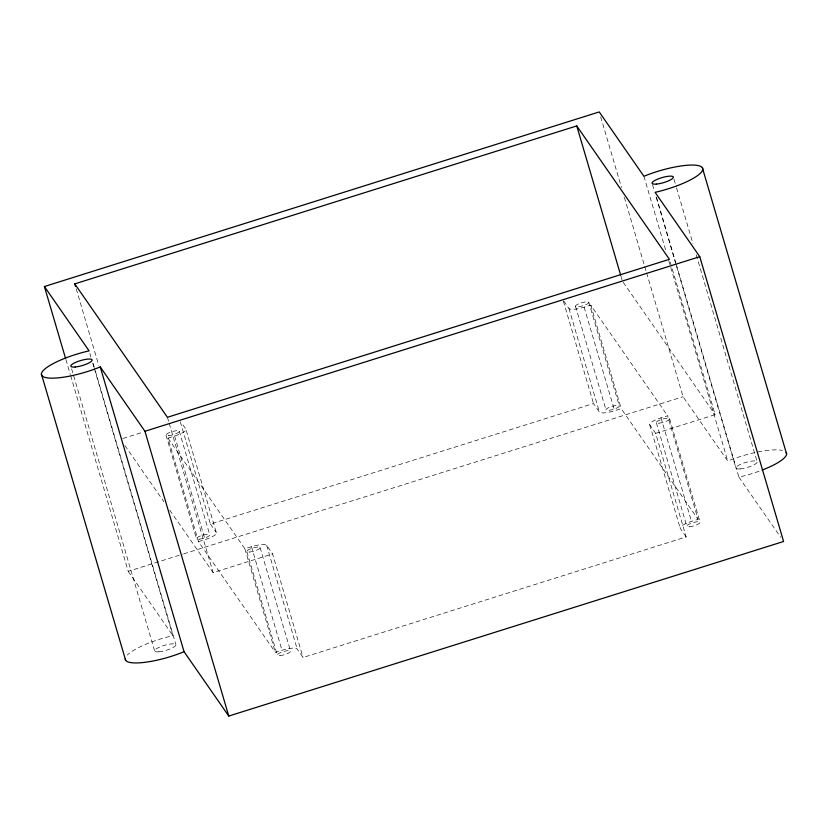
<?xml version="1.0" encoding="UTF-8"?>
<svg xmlns="http://www.w3.org/2000/svg" width="828" height="828" viewBox="0 0 828 828"><rect width="100%" height="100%" fill="white"/><g stroke="black" fill="none" stroke-linecap="round" stroke-linejoin="round"><path stroke-width="0.62" stroke-dasharray="4.14 3.1" d="M646.616 272.898L683.059 396.726L727.76 461.082L728.661 460.699A41.669 9.864 -16.4 0 1 782.398 450.453M122.917 438.467L142.333 432.361M686.164 536.927L680.243 528.409A13.89 3.291 -16.4 0 1 691.483 521.423L698.087 519.342L667.616 415.78L661.003 417.861A13.89 3.291 -16.4 0 0 649.773 424.857L655.683 433.365L686.164 536.927L303.069 657.484L297.159 648.966A13.89 3.291 -16.4 0 0 281.975 650.28L275.372 652.36L198.482 541.667L168.012 438.115L174.615 436.035A13.89 3.291 -16.4 0 0 185.855 429.039L181.249 422.415M563.692 300.916L568.95 308.482A13.89 3.291 -16.4 0 0 584.123 307.167L590.737 305.087L667.616 415.78M180.297 421.752L210.416 524.083L593.51 403.526L599.42 412.044A13.89 3.291 -16.4 0 0 614.604 410.729L621.207 408.649L698.087 519.342M198.482 541.667L205.096 539.597A13.89 3.291 -16.4 0 0 216.336 532.601L185.855 429.039M70.649 375.674L128.226 571.32L182.481 554.242M183.712 553.86L683.059 396.726M168.012 438.115L244.891 548.798L251.495 546.728A13.89 3.291 -16.4 0 1 266.678 545.404L272.588 553.922L303.069 657.484M169.761 510.162L213.138 572.624L272.588 553.922M655.683 433.365L715.123 414.662L669.407 259.319M676.207 264.132L738.886 477.114L739.911 476.897A41.669 9.864 -16.4 0 0 760.953 470.532M94.216 368.222L172.928 635.676L171.903 635.894A41.669 9.864 -16.4 0 0 127.295 655.093M623.215 282.317L715.123 414.662M738.886 477.114L780.659 537.258M210.416 524.083L216.336 532.601M124.904 445.578L163.872 501.696M128.226 571.32L172.928 635.676M674.013 179.303L676.197 186.735M676.559 187.966L692.964 243.691M696.245 254.838L757.102 461.62M656.532 197.271L675.845 262.9M652.505 184.716L654.337 190.906M656.159 197.095L676.197 265.198M676.559 266.44L735.968 468.265M643.936 176.292L665.805 250.584M668.724 260.499L727.76 461.082M600.693 116.883L621.466 187.459M624.384 197.374L644.422 265.467M644.784 266.709L646.244 271.667M669.583 418.616L700.064 522.178M621.031 276.335L622.118 280.03M661.003 417.861L691.483 521.423M656.376 422.777L686.857 526.339M649.773 424.857L680.243 528.409M590.737 305.087L621.207 408.649M588.832 302.417A6.945 1.646 -16.4 0 1 579.051 306.702A6.945 1.646 -16.4 0 1 578.586 303.866A6.945 1.646 -16.4 0 1 588.832 302.417L619.303 405.968A6.945 1.646 -16.4 0 1 609.532 410.264A6.945 1.646 -16.4 0 1 609.066 407.428A6.945 1.646 -16.4 0 1 619.303 405.968M584.123 307.167L614.604 410.729M575.481 306.246L605.961 409.798M568.95 308.482L599.42 412.044M563.392 301.206L593.51 403.526M266.678 545.404L297.159 648.966M260.064 547.484L290.545 651.046M251.495 546.728L281.975 650.28M246.858 551.645L277.339 655.196M244.891 548.798L275.372 652.36M179.241 431.119L209.722 534.681M174.615 436.035L205.096 539.597M167.422 417.291L168.871 422.218M169.233 423.45L213.138 572.624M166.035 435.269L196.515 538.831M76.228 288.817L98.718 365.262M93.129 363.451L94.951 369.64M95.313 370.882L175.857 644.526M89.838 353.37L90.935 357.085M92.757 363.275L93.854 366.99M71.632 368.864L154.722 651.17M65.909 359.58L70.287 374.442M740.17 468.896A11.116 2.629 -16.4 0 0 757.144 462.314A11.116 2.629 -16.4 0 0 742.271 463.608A11.116 2.629 -16.4 0 0 740.17 468.896M158.924 651.802A11.116 2.629 -16.4 0 0 175.898 645.229A11.116 2.629 -16.4 0 0 161.025 646.513A11.116 2.629 -16.4 0 0 158.924 651.802M168.664 435.663A6.945 1.646 -16.4 0 0 179.272 431.554A6.945 1.646 -16.4 0 0 169.978 432.361A6.945 1.646 -16.4 0 0 168.664 435.663M249.487 552.038A6.945 1.646 -16.4 0 0 260.096 547.919A6.945 1.646 -16.4 0 0 250.801 548.726A6.945 1.646 -16.4 0 0 249.487 552.038M659.005 423.17A6.945 1.646 -16.4 0 0 669.614 419.051A6.945 1.646 -16.4 0 0 660.32 419.858A6.945 1.646 -16.4 0 0 659.005 423.17M279.967 655.6A6.945 1.646 -16.4 0 0 290.576 651.481A6.945 1.646 -16.4 0 0 281.282 652.288A6.945 1.646 -16.4 0 0 279.967 655.6M199.144 539.225A6.945 1.646 -16.4 0 0 209.753 535.116A6.945 1.646 -16.4 0 0 200.459 535.923A6.945 1.646 -16.4 0 0 199.144 539.225M689.486 526.732A6.945 1.646 -16.4 0 0 700.095 522.613A6.945 1.646 -16.4 0 0 690.8 523.42A6.945 1.646 -16.4 0 0 689.486 526.732"/><path stroke-width="1.24" d="M702.341 167.68A41.669 9.864 -16.4 0 1 656.097 192.106L655.072 192.324L699.774 256.68L783.588 541.471L228.766 716.065L144.941 431.274L100.24 366.918L99.339 367.301A41.669 9.864 -16.4 0 1 41.835 375.529A41.669 9.864 -16.4 0 1 88.089 351.103L89.113 350.886L44.412 286.529L599.234 111.935L643.936 176.292L644.846 175.909A41.669 9.864 -16.4 0 1 702.341 167.68L786.6 453.951M228.766 716.065L184.064 651.708L183.154 652.091A41.669 9.864 -16.4 0 1 125.214 658.829M74.768 283.89L576.754 125.918L669.407 259.319L167.422 417.291L74.768 283.89L75.503 286.353M144.941 431.274L699.774 256.68M576.754 125.918L620.658 275.103M100.24 366.918L184.064 651.708M44.412 286.529L65.547 358.348M41.4 374.049L125.659 660.32M786.165 452.471A41.669 9.864 -16.4 0 1 762.122 470.087M75.11 367.011A11.116 2.629 -16.4 0 0 92.084 360.439A11.116 2.629 -16.4 0 0 77.211 361.722A11.116 2.629 -16.4 0 0 75.11 367.011M656.356 184.106A11.116 2.629 -16.4 0 0 673.33 177.523A11.116 2.629 -16.4 0 0 658.457 178.817A11.116 2.629 -16.4 0 0 656.356 184.106"/></g></svg>
